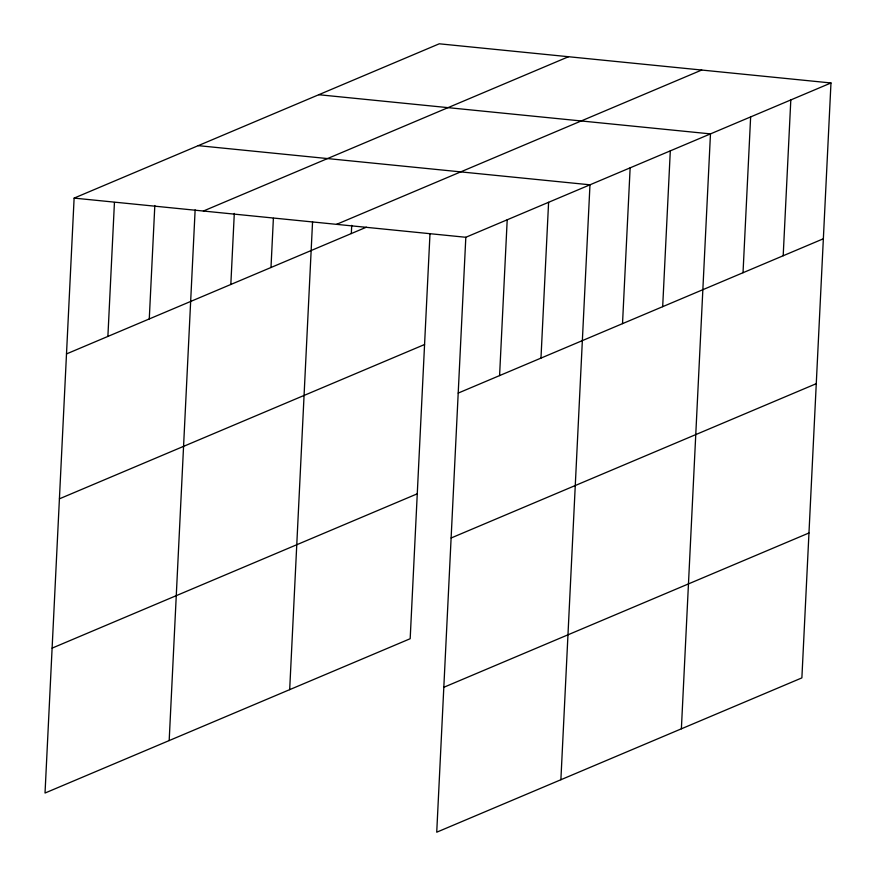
<?xml version="1.0" encoding="UTF-8"?>
<svg xmlns="http://www.w3.org/2000/svg" width="876" height="876" viewBox="0 0 876 876"><rect width="100%" height="100%" fill="white"/><g stroke="black" fill="none" stroke-linecap="round" stroke-linejoin="round"><path stroke-width="1.31" d="M830.974 82.968L465.824 237.276L436.73 832.2L801.879 677.893L830.974 82.968L439.27 43.8L74.121 198.107L45.026 793.032L410.176 638.724L429.985 233.782M107.89 336.428L114.438 202.487M149.27 318.941L154.822 205.499M169.178 740.57L195.129 209.879M230.826 284.481L234.297 213.405M270.991 267.509L273.389 218.299M289.682 689.653L312.557 221.825M351.32 233.553L351.725 225.351M499.583 375.596L507.204 219.788M540.974 358.109L548.595 202.301M560.881 779.739L589.975 184.803L198.272 145.646M622.518 323.638L630.14 167.831M662.683 306.666L670.304 150.858M681.375 728.81L710.469 133.886L318.776 94.718M743.023 272.721L750.633 116.913M783.188 255.748L790.809 99.941M203.385 211.028L568.535 56.721M336.559 224.355L701.709 70.036M66.51 353.915L366.387 227.191M59.415 498.827L424.564 344.52M458.203 393.083L823.352 238.776M52.111 648.13L417.261 493.812M451.118 537.995L816.268 383.677M443.814 687.288L808.964 532.98M74.121 198.107L465.824 237.276"/></g></svg>
